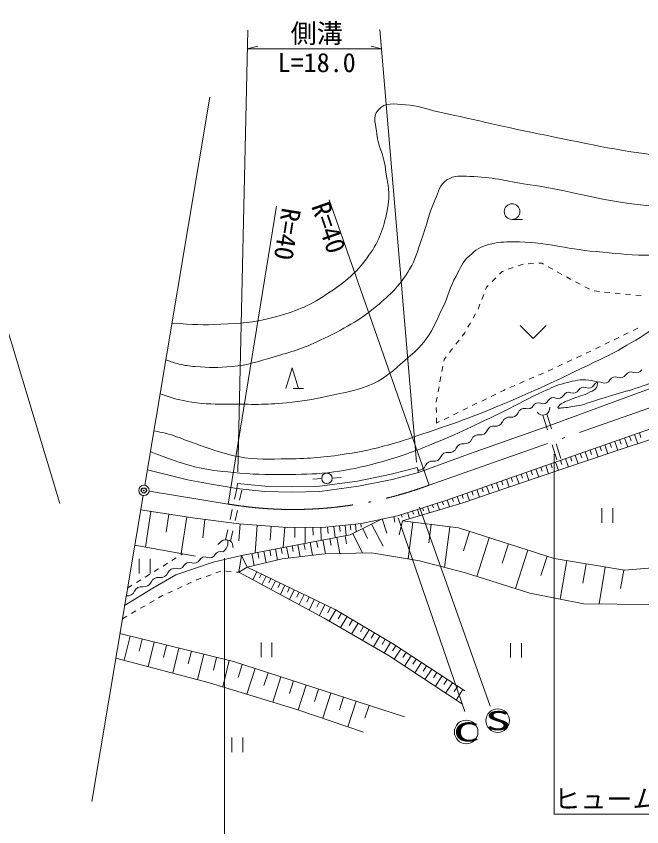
# Model space of a CAD drawing. Units: millimetres, scale not verified. Extents: x 40000 to 680000, y 20000 to 380000.
# Drawn here: x 364732 to 424674, y 241429 to 319112 of the extents above; entities that cross this region are included whole.
import ezdxf
from ezdxf.enums import TextEntityAlignment as Align

# ---------------------------------------------------------------- set-up
doc = ezdxf.new("R2010")
doc.units = ezdxf.units.MM
doc.header["$LTSCALE"] = 1000
doc.header["$PDMODE"] = 32
doc.header["$PDSIZE"] = 500
doc.linetypes.add('LONG_DASHED_DOTTED', pattern=[15.25, 12, -1.5, 0.25, -1.5])
for name, color, linetype, lineweight in [('M-BGD', 7, 'Continuous', 13), ('M-BMK', 7, 'LONG_DASHED_DOTTED', 13), ('M-STR-HTXT', 7, 'Continuous', 13), ('M-STR-STRC', 7, 'Continuous', 13)]:
    doc.layers.add(name, color=color, linetype=linetype, lineweight=lineweight)
doc.layers.add('M-OTRS', color=6, linetype='Continuous')
doc.styles.add('ＭＳ ゴシック', font='')
doc.styles.get('ＭＳ ゴシック').set_extended_font_data('MS Gothic')

msp = doc.modelspace()

# ---------------------------------------------------------------- linework, layer by layer
at = {"layer": 'M-BGD'}
for p, q in [((412246, 299632), (413246, 299632)), ((412828, 295184), (413300, 295349)), ((413795, 295395), (414295, 295415)), ((414794, 295436), (415089, 295448)), ((415089, 295448), (415267, 295347)), ((411031, 294380), (411305, 294654)), ((411305, 294654), (411412, 294691)), ((411884, 294855), (412356, 295020)), ((415702, 295101), (416137, 294854)), ((416572, 294608), (417007, 294361)), ((410324, 293673), (410678, 294027)), ((417447, 294123), (417889, 293890)), ((418332, 293657), (418775, 293425)), ((409711, 292905), (409810, 293159)), ((409810, 293159), (409970, 293320)), ((419217, 293192), (419660, 292960)), ((409350, 291972), (409531, 292438)), ((420121, 292789), (420618, 292733)), ((421115, 292677), (421612, 292621)), ((422109, 292566), (422238, 292551)), ((422238, 292551), (422607, 292519)), ((423105, 292475), (423603, 292432)), ((424101, 292388), (424599, 292345)), ((408989, 291039), (409170, 291506)), ((408503, 290166), (408750, 290601)), ((408008, 289297), (408256, 289732)), ((413014, 289473), (414264, 288223)), ((415514, 289473), (414264, 288223)), ((424282, 289208), (423833, 288989)), ((407468, 288458), (407707, 288767)), ((407707, 288767), (407761, 288862)), ((422485, 288331), (422035, 288112)), ((423384, 288770), (422934, 288551)), ((406856, 287668), (407162, 288063)), ((420687, 287455), (420238, 287236)), ((421586, 287893), (421136, 287674)), ((406243, 286877), (406549, 287273)), ((419785, 287015), (419335, 286805)), ((419788, 287016), (419785, 287015)), ((405706, 286053), (405738, 286225)), ((405738, 286225), (405937, 286482)), ((417975, 286172), (417522, 285961)), ((418882, 286594), (418428, 286383)), ((390569, 283417), (391169, 285417)), ((391169, 285417), (391769, 283417)), ((405522, 285070), (405614, 285562)), ((415720, 285122), (415709, 285118)), ((416162, 285328), (415720, 285122)), ((417069, 285750), (416615, 285539)), ((405339, 284087), (405431, 284579)), ((414333, 284519), (413874, 284320)), ((415250, 284918), (414791, 284719)), ((405155, 283104), (405247, 283596)), ((412499, 283722), (412040, 283523)), ((413416, 284121), (412957, 283921)), ((391269, 283417), (392269, 283417)), ((410680, 282891), (410231, 282672)), ((411421, 283254), (411129, 283111)), ((411582, 283323), (411421, 283254)), ((404979, 282156), (405064, 282613)), ((404979, 282121), (404979, 282156)), ((408883, 282013), (408434, 281794)), ((409781, 282452), (409332, 282233)), ((404994, 281121), (404986, 281621)), ((407984, 281574), (407535, 281355)), ((405009, 280121), (405001, 280621)), ((406187, 280697), (405738, 280477)), ((407086, 281136), (406637, 280916)), ((415200, 280888), (415650, 279456)), ((415582, 281008), (416032, 279576)), ((405289, 280258), (405009, 280121)), ((423968, 279026), (424282, 278128)), ((424440, 279191), (424597, 278742)), ((416481, 278145), (416931, 276714)), ((421608, 278201), (421758, 277773)), ((422080, 278366), (422383, 277498)), ((422552, 278531), (422704, 278097)), ((423024, 278696), (423333, 277813)), ((423496, 278861), (423650, 278420)), ((416099, 278025), (416549, 276594)), ((419248, 277376), (419540, 276540)), ((419720, 277541), (419866, 277123)), ((420192, 277706), (420488, 276860)), ((420664, 277871), (420812, 277448)), ((421136, 278036), (421435, 277180)), ((416888, 276551), (417029, 276148)), ((417360, 276716), (417645, 275900)), ((417832, 276881), (417975, 276473)), ((418304, 277046), (418593, 276220)), ((418776, 277211), (418920, 276798)), ((403145, 275854), (403271, 275370)), ((415000, 275892), (415137, 275498)), ((415472, 276057), (415750, 275260)), ((415944, 276222), (416083, 275823)), ((416416, 276386), (416698, 275580)), ((412640, 275067), (412909, 274297)), ((413112, 275232), (413247, 274847)), ((413584, 275397), (413856, 274618)), ((414056, 275562), (414192, 275172)), ((414528, 275727), (414803, 274940)), ((385930, 274344), (385879, 273847)), ((394008, 274797), (393144, 274754)), ((395871, 274889), (395007, 274846)), ((410280, 274242), (410410, 273869)), ((410752, 274407), (411015, 273654)), ((411224, 274572), (411356, 274195)), ((411696, 274737), (411962, 273975)), ((412168, 274902), (412301, 274521)), ((385653, 272828), (385869, 273805)), ((386141, 272720), (386358, 273696)), ((408392, 273582), (408519, 273218)), ((408864, 273747), (409121, 273011)), ((409336, 273912), (409465, 273544)), ((409808, 274077), (410068, 273332)), ((406032, 272757), (406264, 272093)), ((406504, 272922), (406620, 272590)), ((406976, 273087), (407224, 272376)), ((407448, 273252), (407572, 272896)), ((407920, 273417), (408174, 272689)), ((403650, 271999), (403746, 271694)), ((404127, 272150), (404326, 271521)), ((404603, 272300), (404703, 271986)), ((405080, 272451), (405285, 271804)), ((405557, 272602), (405659, 272278)), ((420857, 271964), (420857, 270564)), ((421907, 271964), (421907, 270564)), ((377643, 271654), (377112, 268230)), ((379355, 271389), (379090, 269677)), ((381068, 271123), (380525, 267624)), ((385220, 270876), (385436, 271852)), ((385708, 270767), (385924, 271744)), ((400905, 271167), (401024, 270620)), ((401610, 271353), (401706, 271094)), ((402220, 271546), (402407, 270955)), ((402696, 271697), (402790, 271401)), ((403173, 271848), (403366, 271238)), ((382821, 270878), (382598, 269122)), ((386200, 270454), (386076, 268824)), ((396247, 270336), (396356, 269345)), ((396744, 270391), (396799, 269895)), ((397241, 270445), (397322, 269707)), ((397738, 270500), (397779, 270131)), ((398774, 270422), (399894, 268327)), ((399812, 270934), (400235, 269567)), ((401743, 270759), (401421, 269405)), ((402734, 270631), (402279, 267093)), ((404503, 270404), (404276, 268635)), ((384787, 268923), (385003, 269899)), ((385275, 268815), (385491, 269791)), ((387831, 270330), (387630, 267689)), ((389151, 270229), (389051, 268909)), ((390472, 270129), (390325, 268200)), ((391438, 270116), (391445, 269149)), ((392405, 270122), (392415, 268597)), ((393168, 270127), (393173, 269365)), ((393931, 270132), (393939, 268886)), ((394553, 270151), (394621, 269531)), ((395172, 270218), (395290, 269143)), ((395710, 270277), (395768, 269740)), ((397933, 270008), (398397, 269067)), ((406272, 270176), (405772, 266285)), ((408174, 269729), (407578, 267860)), ((393504, 268804), (393622, 268183)), ((394125, 268922), (394378, 267588)), ((394792, 269048), (394919, 268382)), ((395459, 269175), (395755, 267617)), ((396238, 269323), (396386, 268544)), ((396992, 269544), (397919, 267662)), ((410043, 269133), (408860, 265423)), ((376086, 268413), (381901, 267379)), ((389574, 268058), (389776, 266996)), ((390105, 268159), (390206, 267628)), ((390636, 268259), (390842, 267173)), ((391179, 268362), (391282, 267819)), ((391722, 268466), (391943, 267304)), ((392303, 268576), (392413, 267995)), ((392884, 268686), (393119, 267445)), ((411898, 268542), (411306, 266687)), ((380499, 267472), (380695, 267594)), ((386322, 267440), (386057, 265825)), ((386873, 266314), (386322, 267440)), ((387305, 267627), (387525, 266467)), ((387885, 267737), (387995, 267157)), ((388465, 267847), (388675, 266738)), ((389019, 267952), (389125, 267398)), ((413752, 267950), (412576, 264260)), ((415598, 267362), (415009, 265516)), ((376507, 267103), (376507, 265703)), ((377557, 267103), (377557, 265703)), ((378799, 266419), (379224, 266683)), ((379649, 266946), (380074, 267209)), ((417484, 266942), (416865, 263252)), ((419329, 266633), (419020, 264788)), ((377949, 265893), (378374, 266156)), ((383868, 265757), (384338, 265927)), ((384833, 265918), (385331, 265880)), ((385830, 265842), (386057, 265825)), ((386873, 266314), (386057, 265825)), ((387773, 265880), (387400, 265104)), ((421174, 266323), (420581, 262787)), ((422942, 266027), (422646, 264259)), ((376248, 264840), (376673, 265103)), ((377098, 265366), (377524, 265630)), ((381988, 265076), (382014, 265088)), ((382014, 265088), (382457, 265248)), ((382927, 265418), (383398, 265588)), ((388224, 265663), (388037, 265275)), ((388674, 265446), (388281, 264630)), ((389125, 265229), (388928, 264821)), ((389575, 265012), (389163, 264157)), ((375398, 264313), (375823, 264577)), ((380173, 264234), (380627, 264444)), ((381080, 264655), (381534, 264865)), ((390026, 264795), (389820, 264367)), ((390476, 264578), (390045, 263683)), ((390927, 264361), (390711, 263913)), ((391377, 264144), (390927, 263209)), ((378377, 263359), (378762, 263579)), ((378762, 263579), (378813, 263603)), ((379266, 263813), (379720, 264024)), ((391845, 263919), (391619, 263451)), ((392312, 263694), (391842, 262718)), ((392800, 263459), (392565, 262971)), ((376641, 262365), (377075, 262614)), ((377509, 262862), (377943, 263110)), ((393288, 263224), (392797, 262205)), ((393797, 262978), (393552, 262469)), ((394307, 262733), (393794, 261669)), ((375773, 261869), (376207, 262117)), ((394839, 262477), (394583, 261945)), ((395367, 262213), (394729, 261144)), ((395902, 261894), (395583, 261360)), ((374905, 261372), (375339, 261620)), ((396436, 261576), (395805, 260518)), ((396965, 261260), (396650, 260731)), ((397494, 260945), (396870, 259898)), ((398018, 260632), (397706, 260109)), ((398541, 260320), (397923, 259284)), ((375636, 259703), (375063, 257383)), ((399059, 260011), (398750, 259493)), ((399577, 259702), (398966, 258677)), ((376796, 259417), (376510, 258257)), ((377956, 259131), (377375, 256772)), ((379136, 258840), (378845, 257661)), ((388188, 259081), (388188, 257681)), ((389238, 259081), (389238, 257681)), ((400090, 259397), (399784, 258884)), ((400603, 259091), (399998, 258076)), ((401104, 258779), (400781, 258285)), ((412097, 259040), (412097, 257640)), ((413147, 259040), (413147, 257640)), ((380315, 258549), (379724, 256152)), ((381513, 258253), (381218, 257055)), ((382712, 257958), (382111, 255522)), ((401599, 258456), (400959, 257478)), ((402088, 258136), (401768, 257647)), ((383930, 257657), (383629, 256439)), ((385148, 257357), (384525, 254833)), ((402577, 257817), (401935, 256834)), ((403068, 257495), (402747, 257004)), ((403560, 257174), (402914, 256187)), ((386393, 256986), (385994, 255749)), ((387630, 256586), (386837, 254129)), ((404053, 256852), (403730, 256358)), ((404547, 256529), (403898, 255537)), ((388859, 256190), (388462, 254961)), ((390088, 255793), (389308, 253377)), ((405042, 256205), (404718, 255709)), ((405538, 255881), (404887, 254885)), ((391296, 255403), (390906, 254195)), ((392504, 255013), (391736, 252634)), ((406036, 255555), (405711, 255057)), ((406535, 255229), (405880, 254229)), ((407035, 254902), (406708, 254402)), ((393693, 254629), (393309, 253440)), ((394883, 254245), (394101, 251823)), ((407535, 254575), (406878, 253570)), ((396094, 253854), (395703, 252643)), ((397305, 253463), (396509, 250997)), ((398538, 253065), (398140, 251832)), ((385406, 249988), (385406, 248588)), ((386456, 249988), (386456, 248588))]:
    msp.add_line(p, q, dxfattribs=at)
for points in [[(403271, 275370), (408075, 277150), (415768, 279862), (424351, 283011), (432186, 285866), (436256, 287719), (439597, 289662), (440963, 290179), (443241, 290422), (448464, 290756), (452898, 291454), (456998, 292456), (464682, 294157), (470513, 295372), (476738, 296465), (478864, 296708), (481992, 296556), (485242, 296131), (536991, 296891)], [(376655, 271808), (381867, 270999), (386095, 270462), (390698, 270112), (394412, 270135), (397823, 270509), (401266, 271244), (405903, 272712), (432098, 281868), (441721, 284722), (451946, 287722), (459250, 289499), (462766, 290212), (466738, 290931)], [(401743, 270759), (407443, 272441), (414941, 274987), (422137, 277417), (429669, 279915)], [(385930, 274344), (388554, 274075), (391213, 274003), (393783, 274057), (397431, 274560), (400647, 275207), (403145, 275854)], [(377297, 275636), (381143, 274677), (383263, 274282), (385879, 273847)], [(385879, 273847), (388521, 273576), (391212, 273503), (393822, 273558), (397514, 274067), (400760, 274719), (403271, 275370)], [(375119, 262648), (377819, 264310), (380038, 265572), (383589, 266786), (386322, 267440), (396734, 269417), (399812, 270934)], [(401743, 270759), (407108, 270069), (416283, 267143), (423019, 266014), (428746, 266500)], [(386873, 266314), (390201, 267096), (394313, 267587), (398775, 267680), (403377, 266909), (407769, 265765), (413946, 263830), (419132, 262803), (425486, 262733), (428716, 263499)], [(386057, 265825), (394227, 261436), (400465, 257804), (407481, 253172)], [(386873, 266314), (395290, 262259), (400884, 258923), (407729, 254448)], [(374665, 259943), (385553, 257257), (401922, 251973)], [(374271, 257592), (383245, 255222), (391627, 252671), (398005, 250485)]]:
    msp.add_lwpolyline(points, dxfattribs=at)
for centre, radius in [((412246, 300382), 750), ((394508, 274822), 500)]:
    msp.add_circle(centre, radius, dxfattribs=at)
at = {"layer": 'M-BGD', "lineweight": 18}
for centre, radius, start, end in [((424152, 285541), 611, 246.61545, 328.65347), ((422138, 283934), 611, 66.61545, 148.65347), ((422623, 285055), 611, 246.61545, 328.65347), ((423667, 284420), 611, 66.61545, 148.65347), ((419098, 283009), 561, 66.25565, 152.05557), ((419566, 284084), 611, 246.61545, 328.65347), ((420610, 283448), 611, 66.61545, 148.65347), ((421095, 284570), 611, 246.61545, 328.65347), ((416664, 283034), 561, 246.25565, 332.05557), ((417655, 282508), 561, 66.25565, 152.05557), ((418107, 283535), 561, 246.25565, 332.05557), ((414770, 281506), 561, 66.25565, 152.05557), ((415222, 282533), 561, 246.25565, 332.05557), ((416213, 282007), 561, 66.25565, 152.05557), ((413446, 280849), 678, 80.85794, 158.54682), ((413779, 282032), 561, 246.25565, 332.05557), ((411968, 280006), 678, 80.85794, 158.54682), ((412183, 281345), 678, 260.85794, 338.54682), ((410490, 279162), 678, 80.85794, 158.54682), ((410705, 280502), 678, 260.85794, 338.54682), ((409011, 278319), 678, 80.85794, 158.54682), ((409227, 279659), 678, 260.85794, 338.54682), ((407533, 277476), 678, 80.85794, 158.54682), ((407749, 278815), 678, 260.85794, 338.54682), ((406271, 277972), 678, 260.85794, 338.54682), ((404793, 277129), 678, 260.85794, 338.54682), ((406055, 276633), 678, 80.85794, 158.54682), ((403315, 276286), 678, 260.85794, 338.54682), ((404577, 275790), 678, 80.85794, 158.54682), ((382816, 266694), 598, 67.80991, 150.8101), ((383268, 267801), 598, 247.80991, 330.8101), ((384311, 267218), 598, 67.80991, 150.8101), ((380278, 266753), 598, 247.80991, 330.8101), ((381322, 266170), 598, 67.80991, 150.8101), ((381773, 267277), 598, 247.80991, 330.8101), ((378560, 266079), 765, 262.41968, 335.38709), ((379952, 265441), 765, 82.41968, 155.38709), ((378358, 264561), 765, 82.41968, 155.38709), ((376764, 263682), 765, 82.41968, 155.38709), ((376966, 265199), 765, 262.41968, 335.38709), ((375373, 264319), 765, 262.41968, 335.38709)]:
    msp.add_arc(centre, radius, start, end, dxfattribs=at)
at = {"layer": 'M-BGD'}
msp.add_arc((415198, 281549), 662, 214.19343, 7.99125, dxfattribs=at)
for points, knots in [([(379066, 286183), (379648, 285967), (379832, 285904), (380338, 285779), (380933, 285632), (381277, 285588), (381887, 285536), (383258, 285419), (384039, 285419), (385410, 285536), (386987, 285671), (387836, 286014), (389358, 286447), (391152, 286957), (392176, 287240), (393853, 288057), (396179, 289190), (397520, 289854), (399501, 291519), (400827, 292633), (401504, 293387), (402417, 294859), (403031, 295850), (403142, 296528), (403541, 297623), (404094, 299142), (404213, 300066), (404877, 301541), (405228, 302322), (405280, 302960), (406000, 303424), (406727, 303891), (407323, 303776), (408187, 303758), (410377, 303710), (411578, 303322), (413745, 302998), (418920, 302226), (421741, 301032), (426971, 300865), (429296, 300790), (430612, 300814), (432923, 301077), (436210, 301452), (438057, 301770), (441245, 302656), (447469, 304387), (450730, 306067), (456830, 308196), (459611, 309166), (461210, 309591), (463976, 310604), (468220, 312158), (470645, 312917), (474793, 314710), (476756, 315558), (477957, 315905), (479689, 317158), (480304, 317602), (480521, 318026), (480873, 318697), (481129, 319185), (481243, 319492), (481308, 320040), (481499, 321657), (480030, 322407), (478781, 323356)], [0, 0, 0, 0, 1, 1, 1, 2, 2, 2, 3, 3, 3, 4, 4, 4, 5, 5, 5, 6, 6, 6, 7, 7, 7, 8, 8, 8, 9, 9, 9, 10, 10, 10, 11, 11, 11, 12, 12, 12, 13, 13, 13, 14, 14, 14, 15, 15, 15, 16, 16, 16, 17, 17, 17, 18, 18, 18, 19, 19, 19, 20, 20, 20, 21, 21, 21, 22, 22, 22, 22]), ([(378517, 282908), (379882, 282461), (380343, 282326), (381551, 282126), (382957, 281893), (383770, 281961), (385195, 281943), (387319, 281918), (388518, 281846), (390631, 282065), (392173, 282224), (393037, 282359), (394549, 282703), (396288, 283099), (397341, 283151), (398952, 283917), (400263, 284541), (400857, 285158), (401959, 286104), (402831, 286852), (403358, 287263), (404024, 288200), (404793, 289281), (405032, 290009), (405603, 291206), (406152, 292358), (406272, 293090), (406879, 294213), (407310, 295012), (407487, 295540), (408154, 296156), (408759, 296716), (409184, 296994), (409976, 297219), (410884, 297477), (411432, 297484), (412375, 297493), (415493, 297521), (417196, 296819), (420302, 296551), (422138, 296393), (423166, 296216), (425009, 296217), (427717, 296218), (429243, 296271), (431933, 296582), (434524, 296880), (435991, 297023), (438523, 297644), (441442, 298361), (443023, 298974), (445842, 300013), (448329, 300930), (449659, 301603), (452129, 302564), (455098, 303720), (456747, 304417), (459782, 305389), (462317, 306200), (463801, 306433), (466372, 307120), (469222, 307880), (470854, 308188), (473661, 309094), (476643, 310056), (478290, 310676), (481192, 311857), (483021, 312602), (484057, 313016), (485778, 313983), (486651, 314474), (487162, 314768), (487843, 315502), (488346, 316043), (488675, 316411), (488785, 317142), (488926, 318083), (488650, 318667), (488208, 319510), (487558, 320748), (486659, 321048), (485353, 321667)], [0, 0, 0, 0, 1, 1, 1, 2, 2, 2, 3, 3, 3, 4, 4, 4, 5, 5, 5, 6, 6, 6, 7, 7, 7, 8, 8, 8, 9, 9, 9, 10, 10, 10, 11, 11, 11, 12, 12, 12, 13, 13, 13, 14, 14, 14, 15, 15, 15, 16, 16, 16, 17, 17, 17, 18, 18, 18, 19, 19, 19, 20, 20, 20, 21, 21, 21, 22, 22, 22, 23, 23, 23, 24, 24, 24, 25, 25, 25, 26, 26, 26, 27, 27, 27, 27]), ([(377923, 279367), (378443, 279284), (378598, 279246), (379025, 279144), (379878, 278939), (380322, 278707), (381151, 278420), (381920, 278153), (382338, 277969), (383113, 277719), (384223, 277360), (384840, 277113), (385988, 276906), (387830, 276575), (388904, 276660), (390775, 276691), (392963, 276727), (394195, 276829), (396359, 277158), (397974, 277404), (398870, 277618), (400447, 278046), (401945, 278452), (402762, 278757), (404231, 279261), (406762, 280127), (408186, 280605), (410655, 281634), (414432, 283207), (416510, 284184), (420187, 285979), (421199, 286473), (421789, 286710), (422756, 287287), (424117, 288099), (424920, 288505), (426167, 289483), (427139, 290245), (427487, 290933), (428550, 291562), (430747, 292862), (432255, 293027), (434670, 293852), (438011, 294992), (439922, 295507), (443291, 296561), (445753, 297332), (447133, 297761), (449598, 298524), (453136, 299618), (455122, 300216), (458662, 301304), (461391, 302142), (462914, 302630), (465647, 303453), (470046, 304778), (472549, 305391), (476938, 306748), (480158, 307744), (481973, 308271), (485150, 309393), (488513, 310581), (490576, 310864), (493717, 312552), (494581, 313016), (495106, 313296), (495731, 314052), (496275, 314710), (496556, 315254), (496481, 316105), (496383, 317211), (495514, 317555), (494744, 318355), (493206, 319952), (492088, 320215), (489809, 321158)], [0, 0, 0, 0, 1, 1, 1, 2, 2, 2, 3, 3, 3, 4, 4, 4, 5, 5, 5, 6, 6, 6, 7, 7, 7, 8, 8, 8, 9, 9, 9, 10, 10, 10, 11, 11, 11, 12, 12, 12, 13, 13, 13, 14, 14, 14, 15, 15, 15, 16, 16, 16, 17, 17, 17, 18, 18, 18, 19, 19, 19, 20, 20, 20, 21, 21, 21, 22, 22, 22, 23, 23, 23, 24, 24, 24, 25, 25, 25, 25]), ([(420413, 284071), (420429, 283851), (420425, 283710), (420324, 283515), (420196, 283268), (419988, 283234), (419743, 283100), (419050, 282720), (418573, 282703), (417850, 282382), (417439, 282200), (417170, 282146), (416827, 281856), (416725, 281770), (416607, 281633), (416647, 281566), (416686, 281501), (416849, 281558), (416979, 281566), (417560, 281601), (417884, 281661), (418458, 281760), (419252, 281897), (419664, 282117), (420435, 282354), (422562, 283009), (423788, 283280), (425869, 284071), (427677, 284759), (428695, 285149), (430424, 286015), (431941, 286775), (432670, 287421), (434160, 288232), (435525, 288975), (436315, 289351), (437743, 289963), (440557, 291170), (442198, 291701), (445123, 292605), (447017, 293191), (448134, 293317), (450043, 293850), (451463, 294247), (452278, 294422), (453657, 294944), (456712, 296099), (458262, 297140), (461310, 298315), (464091, 299386), (465765, 299647), (468629, 300471), (472272, 301518), (474358, 301946), (477983, 303052), (479465, 303504), (480306, 303732), (481749, 304297), (483192, 304863), (483893, 305445), (485363, 305937), (488682, 307050), (490687, 307191), (494148, 307717), (496692, 308104), (498129, 308356), (500702, 308388), (501829, 308402), (502513, 308620), (503584, 308270), (504175, 308077), (504539, 307932), (504966, 307480), (505459, 306959), (505257, 306394), (505558, 305743), (505834, 305148), (505926, 304749), (506387, 304282), (506974, 303688), (507532, 303645), (508322, 303374), (509919, 302827), (510917, 302919), (512586, 302664), (515218, 302261), (516675, 301642), (519337, 301716), (520444, 301747), (521118, 301721), (522140, 302150), (523205, 302597), (523758, 303005), (524588, 303809), (525750, 304935), (526809, 305528), (527075, 307125), (527292, 308431), (527009, 309348), (526206, 310402), (525496, 311334), (524770, 311590), (523680, 312020), (522017, 312676), (520931, 312498), (519179, 312849), (517212, 313244), (516576, 313395), (514165, 313955)], [0, 0, 0, 0, 1, 1, 1, 2, 2, 2, 3, 3, 3, 4, 4, 4, 5, 5, 5, 6, 6, 6, 7, 7, 7, 8, 8, 8, 9, 9, 9, 10, 10, 10, 11, 11, 11, 12, 12, 12, 13, 13, 13, 14, 14, 14, 15, 15, 15, 16, 16, 16, 17, 17, 17, 18, 18, 18, 19, 19, 19, 20, 20, 20, 21, 21, 21, 22, 22, 22, 23, 23, 23, 24, 24, 24, 25, 25, 25, 26, 26, 26, 27, 27, 27, 28, 28, 28, 29, 29, 29, 30, 30, 30, 31, 31, 31, 32, 32, 32, 33, 33, 33, 34, 34, 34, 35, 35, 35, 36, 36, 36, 36]), ([(377592, 277390), (378166, 277155), (378326, 277098), (378801, 276922), (379977, 276484), (380643, 276246), (381861, 275941), (383505, 275528), (384470, 275481), (386159, 275333), (388023, 275170), (389077, 275165), (390948, 275193), (392592, 275218), (393521, 275215), (395151, 275434), (396763, 275650), (397657, 275862), (399230, 276279), (401264, 276817), (402380, 277222), (404333, 278004), (407181, 279144), (408714, 279935), (411482, 281258), (412960, 281964), (413726, 282493), (415229, 283145), (416010, 283484), (416431, 283742), (417261, 283933), (418049, 284115), (418500, 284307), (419307, 284251), (419743, 284221), (419932, 284200), (420413, 284071)], [0, 0, 0, 0, 1, 1, 1, 2, 2, 2, 3, 3, 3, 4, 4, 4, 5, 5, 5, 6, 6, 6, 7, 7, 7, 8, 8, 8, 9, 9, 9, 10, 10, 10, 11, 11, 11, 12, 12, 12, 12]), ([(384060, 268493), (384304, 268723), (384457, 268917), (384787, 268923), (384982, 268927), (385115, 268927), (385275, 268815), (385488, 268666), (385482, 268434), (385498, 268187)], [0, 0, 0, 0, 1, 1, 1, 2, 2, 2, 3, 3, 3, 3])]:
    msp.add_open_spline(points, degree=3, knots=knots, dxfattribs=at)
at = {"layer": 'M-BGD', "lineweight": 18}
for points, knots in [([(379658, 289707), (381834, 289544), (382519, 289498), (384351, 289588), (386261, 289681), (387355, 289741), (389207, 290219), (391209, 290737), (392361, 291118), (394102, 292233), (396059, 293485), (397200, 294298), (398532, 296201), (399563, 297674), (399904, 298702), (400277, 300461), (400627, 302110), (400302, 303102), (400072, 304772), (399905, 305981), (399418, 306585), (399302, 307800), (399216, 308699), (398831, 309412), (399405, 310109), (400067, 310914), (400983, 310692), (402022, 310623), (403270, 310539), (403931, 310220), (405153, 309956), (409185, 309083), (411424, 308505), (415469, 307697), (420078, 306776), (422652, 306142), (427325, 305644), (430995, 305253), (433098, 304952), (436769, 305336), (439366, 305608), (440796, 306041), (443287, 306825), (446133, 307720), (448046, 308569), (450257, 309554)], [0, 0, 0, 0, 1, 1, 1, 2, 2, 2, 3, 3, 3, 4, 4, 4, 5, 5, 5, 6, 6, 6, 7, 7, 7, 8, 8, 8, 9, 9, 9, 10, 10, 10, 11, 11, 11, 12, 12, 12, 13, 13, 13, 14, 14, 14, 15, 15, 15, 15]), ([(384536, 267771), (384691, 267885), (384754, 267954), (384854, 268103), (385027, 268359), (385006, 268547), (385020, 268877)], [0, 0, 0, 0, 1, 1, 1, 2, 2, 2, 2])]:
    msp.add_open_spline(points, degree=3, knots=knots, dxfattribs=at)
at = {"layer": 'M-BMK'}
for p, q in [((404311, 274177), (434923, 284923)), ((377460, 273584), (385053, 272357))]:
    msp.add_line(p, q, dxfattribs=at)
at = {"layer": 'M-BMK', "linetype": 'Continuous'}
msp.add_circle((376966, 273664), 500, dxfattribs=at)
at = {"layer": 'M-BMK'}
msp.add_arc((391273, 309340), 37503, 260.45266, 290.34369, dxfattribs=at)
at = {"layer": 'M-OTRS'}
msp.add_point((376966, 273664), dxfattribs=at)
at = {"layer": 'M-STR-HTXT'}
for p, q in [((385955, 275456), (386916, 317764)), ((399580, 317851), (403092, 276369)), ((386876, 315999), (387876, 316249)), ((399744, 315999), (398744, 316249)), ((386876, 315999), (399744, 315999)), ((377049, 274157), (383287, 311343)), ((360103, 301633), (368904, 272411)), ((404311, 274177), (394715, 301513)), ((385053, 272357), (389668, 300920)), ((371968, 243864), (376884, 273171))]:
    msp.add_line(p, q, dxfattribs=at)
for points in [[(416283, 277128), (416283, 242633), (447782, 242633)], [(384702, 267186), (384702, 237002), (409424, 237002)]]:
    msp.add_lwpolyline(points, dxfattribs=at)
at = {"layer": 'M-STR-STRC'}
for p, q in [((403388, 272067), (410153, 252985)), ((401341, 271027), (407725, 252464))]:
    msp.add_line(p, q, dxfattribs=at)
for centre in [(410869, 251604), (407848, 250515)]:
    msp.add_circle(centre, 1128, dxfattribs=at)

# ---------------------------------------------------------------- texts
at = {"layer": 'M-STR-HTXT', "style": 'ＭＳ ゴシック'}
for s, p in [('側溝', (393522, 315999)), ('L=18.0', (393522, 313205))]:
    msp.add_text(s, height=1833, dxfattribs=at).set_placement(p, align=Align.BOTTOM_CENTER)
msp.add_text('R=40', height=1833, rotation=260.821, dxfattribs=at).set_placement((389668, 300920), align=Align.BOTTOM_LEFT)
msp.add_text('R=40', height=1833, rotation=289.342, dxfattribs=at).set_placement((394715, 301513), align=Align.TOP_LEFT)
msp.add_text('ヒューム管\u3000φ200  L=5.0', height=1833, dxfattribs=at).set_placement((416283, 242633), align=Align.BOTTOM_LEFT)
at = {"layer": 'M-STR-STRC', "style": 'ＭＳ ゴシック', "width": 2}
for s, p in [('S', (410886, 251606)), ('C', (407865, 250517))]:
    msp.add_text(s, height=1833, dxfattribs=at).set_placement(p, align=Align.MIDDLE_CENTER)

doc.saveas('drawing.dxf')
